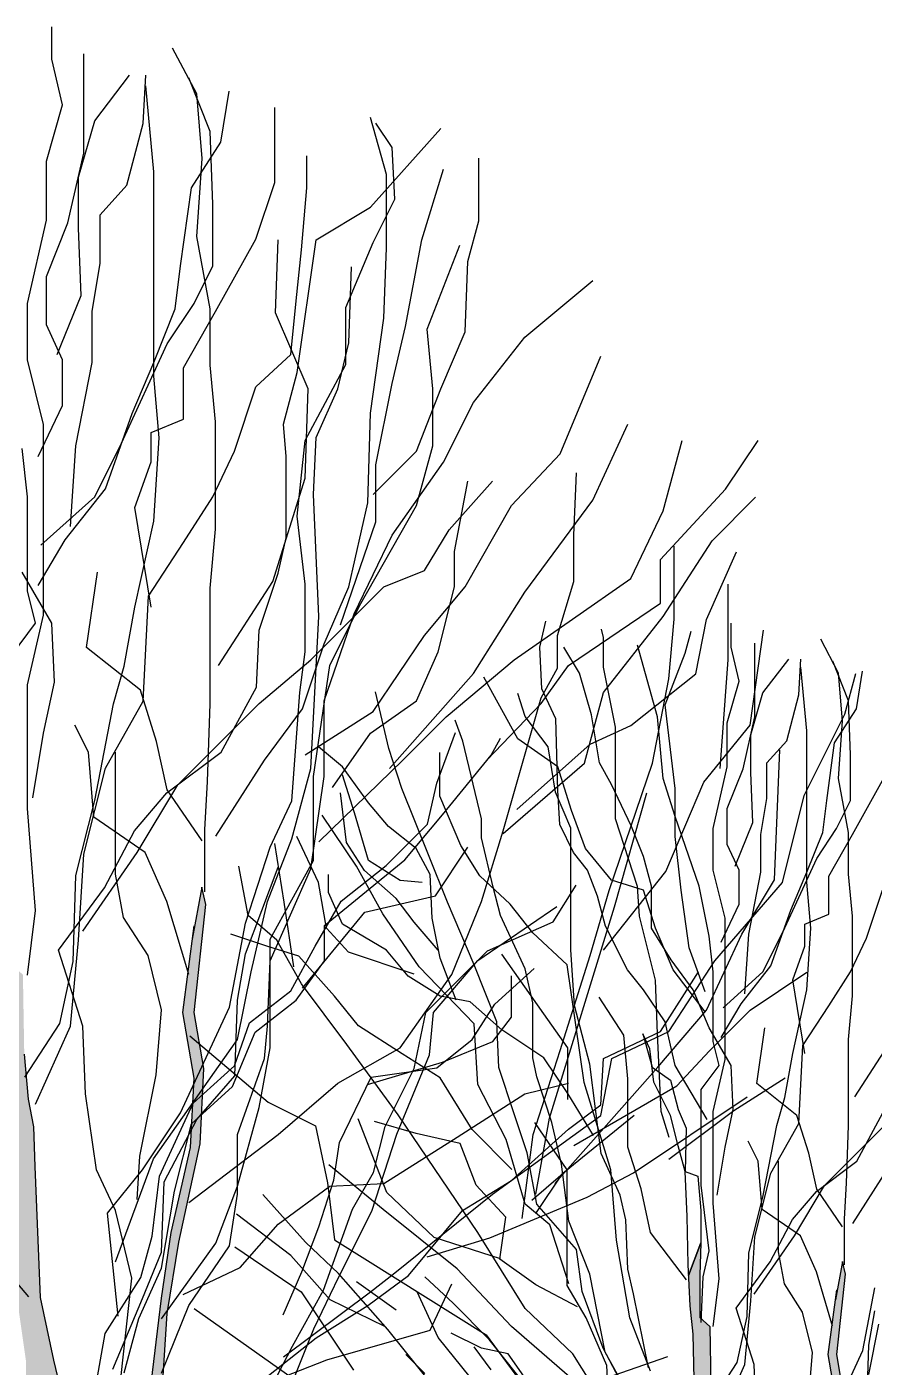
# Model space of a CAD drawing. Header units: metres. Extents: x -684 to -403, y -245 to -215.
# Drawn here: x -450.82 to -445.66, y -236.37 to -228.22 of the extents above; entities that cross this region are included whole.
import ezdxf

# ---------------------------------------------------------------- set-up
doc = ezdxf.new("R2010")
doc.units = ezdxf.units.M
doc.header["$LTSCALE"] = 0.01
doc.layers.add('A_Baum', color=250, linetype='Continuous')
doc.layers.add('A_Schraff_gelände', color=251, linetype='Continuous')

# ---------------------------------------------------------------- blocks, each defined once
blk = doc.blocks.new('baum1')
at = {"layer": 'A_Baum', "linetype": 'Continuous'}
for points in [[(139.268, 243.4669), (139.2501, 243.7475), (139.2143, 244.2489), (139.1904, 244.5892), (139.2023, 244.8399), (139.1904, 245.2673), (139.1784, 245.4285), (139.1784, 245.7568), (139.1665, 245.9478), (139.1247, 246.109), (139.0888, 246.2523), (139.0291, 246.5358), (139.0052, 247.1268), (138.9992, 247.3059), (138.9753, 247.4313), (138.9574, 247.6342), (138.9514, 247.9924), (138.8917, 248.0461), (138.8917, 248.3028), (138.8977, 248.4998), (138.8232, 248.301), (138.8319, 248.1178), (138.8499, 247.9446), (138.8558, 247.67), (138.9086, 247.3637), (138.9086, 247.0609), (138.9275, 246.8716), (138.9275, 246.7202), (138.9275, 246.512), (138.9654, 246.247), (138.9654, 246.0388), (139.0033, 245.7928), (139.0222, 245.4143), (139.0033, 244.9979), (138.9654, 244.3544), (138.9275, 243.7866), (138.9275, 243.427), (138.9464, 242.9728), (138.9275, 241.875), (138.8917, 241.7441), (139.3039, 241.7441), (139.3158, 241.8217), (139.28, 242.0426), (139.274, 242.5739)], [(139.4551, 245.0184), (139.4551, 245.2796), (139.5422, 245.4712), (139.8384, 245.7585), (139.9586, 245.8785), (139.9625, 245.9323), (139.943, 245.8978), (139.7165, 245.715), (139.5287, 245.5956), (139.5771, 246.0545), (139.6032, 246.4637), (139.6555, 246.7858), (139.7513, 247.2299), (139.7687, 247.5694), (139.7252, 247.8219), (139.7774, 248.3095), (139.76, 248.3878), (139.7185, 248.1639), (139.6729, 247.8219), (139.7252, 247.5259), (139.7077, 247.2125), (139.6206, 246.8294), (139.5771, 246.5334), (139.5248, 246.098), (139.5074, 245.802), (139.4551, 245.5844), (139.3418, 245.297), (139.3418, 245.0446), (139.2204, 244.8666), (139.2019, 244.8569), (139.2023, 244.8399), (139.1904, 244.5892), (139.211, 244.2955)]]:
    blk.add_hatch(color=256, dxfattribs=at).paths.add_polyline_path(points)
for p, q in [((139.0814, 252.1253), (139.0814, 252.2708)), ((139.7366, 251.9677), (139.6274, 252.1738)), ((139.13, 251.9192), (139.0814, 252.1253)), ((139.227, 251.701), (139.227, 252.1496)), ((139.2755, 251.8465), (139.4333, 252.0526)), ((139.4939, 251.8344), (139.5061, 252.0526)), ((139.7973, 251.798), (139.7002, 252.0405)), ((139.5425, 251.6161), (139.5061, 252.0041)), ((139.8458, 251.7495), (139.8822, 251.9798)), ((139.0572, 251.6646), (139.13, 251.9192)), ((139.7609, 251.6767), (139.7366, 251.9677)), ((140.0884, 251.5676), (140.0884, 251.9071)), ((140.5942, 251.6038), (140.5207, 251.8608)), ((139.2027, 251.5919), (139.2755, 251.8465)), ((139.4211, 251.5555), (139.4939, 251.8344)), ((139.8094, 251.4706), (139.7973, 251.798)), ((140.5207, 251.4569), (140.8391, 251.8118)), ((140.6187, 251.7262), (140.5452, 251.8363)), ((139.7123, 251.5434), (139.8458, 251.7495)), ((139.1542, 251.3858), (139.227, 251.701)), ((139.7366, 251.3251), (139.7609, 251.6767)), ((140.234, 251.5434), (140.234, 251.6889)), ((140.6309, 251.4936), (140.6187, 251.7262)), ((141.0106, 251.3957), (141.0106, 251.6772)), ((139.0572, 251.3979), (139.0572, 251.6646)), ((139.5425, 251.3373), (139.5425, 251.6161)), ((140.7534, 251.31), (140.8514, 251.6283)), ((139.2027, 251.3615), (139.2027, 251.5919)), ((139.2998, 251.4221), (139.4211, 251.5555)), ((140.0035, 251.313), (140.0884, 251.5676)), ((140.5942, 251.2733), (140.5942, 251.6038)), ((139.6638, 251.1918), (139.7123, 251.5434)), ((140.2098, 251.2645), (140.234, 251.5434)), ((140.533, 251.2978), (140.6309, 251.4936)), ((139.8094, 251.1918), (139.8094, 251.4706)), ((140.2758, 251.31), (140.5207, 251.4569)), ((138.9722, 251.022), (139.0572, 251.3979)), ((139.0572, 251.1433), (139.1542, 251.3858)), ((139.2998, 251.2039), (139.2998, 251.4221)), ((140.9616, 251.2121), (141.0106, 251.3957)), ((139.2149, 251.0584), (139.2027, 251.3615)), ((139.5425, 250.9978), (139.5425, 251.3373)), ((139.7973, 250.9978), (139.7366, 251.3251)), ((139.8215, 250.9857), (140.0035, 251.313)), ((140.092, 250.9796), (140.1043, 251.31)), ((140.19, 250.7103), (140.2758, 251.31)), ((140.6799, 250.9184), (140.7534, 251.31)), ((140.1855, 251.0342), (140.2098, 251.2645)), ((140.4105, 251.0041), (140.533, 251.2978)), ((140.5819, 250.9551), (140.5942, 251.2733)), ((140.7779, 250.9062), (140.9249, 251.2856)), ((139.2634, 250.9857), (139.2998, 251.2039)), ((139.6395, 250.9978), (139.6638, 251.1918)), ((139.7245, 251.022), (139.8094, 251.1918)), ((140.4227, 250.845), (140.435, 251.1877)), ((140.9494, 250.8939), (140.9616, 251.2121)), ((139.0572, 250.925), (139.0572, 251.1433)), ((141.2188, 250.8694), (141.525, 251.1265)), ((138.9722, 250.7674), (138.9722, 251.022)), ((139.1057, 250.7917), (139.2149, 251.0584)), ((139.6031, 250.8402), (139.7245, 251.022)), ((140.1612, 250.7917), (140.1855, 251.0342)), ((140.4105, 250.7471), (140.4105, 251.0041)), ((139.2634, 250.7553), (139.2634, 250.9857)), ((139.5425, 250.6947), (139.5425, 250.9978)), ((139.5425, 250.7553), (139.6395, 250.9978)), ((139.6759, 250.7311), (139.8215, 250.9857)), ((139.7973, 250.7432), (139.7973, 250.9978)), ((140.239, 250.6369), (140.092, 250.9796)), ((140.5207, 250.5268), (140.5819, 250.9551)), ((139.13, 250.7674), (139.0572, 250.925)), ((140.6187, 250.6614), (140.6799, 250.9184)), ((140.8024, 250.6369), (140.7779, 250.9062)), ((140.8391, 250.6369), (140.9494, 250.8939)), ((139.3969, 250.3916), (139.6031, 250.8402)), ((140.3737, 250.6369), (140.4227, 250.845)), ((140.9861, 250.5757), (141.2188, 250.8694)), ((139.045, 250.4764), (138.9722, 250.7674)), ((139.13, 250.5613), (139.13, 250.7674)), ((140.0035, 250.6462), (140.1612, 250.7917)), ((141.378, 250.3432), (141.5618, 250.7838)), ((139.1906, 250.3795), (139.2634, 250.7553)), ((139.4454, 250.5249), (139.5425, 250.7553)), ((139.6759, 250.5007), (139.6759, 250.7311)), ((139.8215, 250.4886), (139.7973, 250.7432)), ((140.1288, 250.4778), (140.19, 250.7103)), ((140.2268, 250.4044), (140.4105, 250.7471)), ((139.5667, 250.4158), (139.5425, 250.6947)), ((139.9065, 250.3552), (140.0035, 250.6462)), ((140.5452, 250.2942), (140.6187, 250.6614)), ((140.2268, 250.233), (140.239, 250.6369)), ((140.2758, 250.4166), (140.3737, 250.6369)), ((140.7289, 250.3554), (140.8391, 250.6369)), ((140.8024, 250.3799), (140.8024, 250.6369)), ((139.0208, 250.331), (139.13, 250.5613)), ((139.3241, 250.1855), (139.4454, 250.5249)), ((140.5085, 250.1229), (140.5207, 250.5268)), ((140.8514, 250.3065), (140.9861, 250.5757)), ((139.045, 250.1491), (139.045, 250.4764)), ((139.5303, 250.4401), (139.6759, 250.5007)), ((139.8215, 250.2703), (139.8215, 250.4886)), ((140.141, 250.3309), (140.1288, 250.4778)), ((141.525, 250.1351), (141.6842, 250.4778)), ((139.5303, 250.3067), (139.5303, 250.4401)), ((139.5425, 250.04), (139.5667, 250.4158)), ((140.19, 250.0617), (140.2268, 250.4044)), ((140.2635, 250.1596), (140.2758, 250.4166)), ((141.8435, 250.0862), (141.9292, 250.4044)), ((142.1252, 250.1841), (142.2721, 250.4044)), ((138.9722, 250.1491), (138.948, 250.3673)), ((139.1664, 250.0157), (139.1906, 250.3795)), ((139.2755, 250.1491), (139.3969, 250.3916)), ((139.8094, 250.1491), (139.9065, 250.3552)), ((140.533, 250.1596), (140.7289, 250.3554)), ((140.7289, 250.1106), (140.8024, 250.3799)), ((141.1576, 250.1106), (141.378, 250.3432)), ((139.4575, 250.1006), (139.5303, 250.3067)), ((140.141, 249.9638), (140.141, 250.3309)), ((140.5452, 250.0372), (140.5452, 250.2942)), ((140.6187, 249.976), (140.8514, 250.3065)), ((139.8215, 250.0036), (139.8215, 250.2703)), ((140.0798, 249.7679), (140.2268, 250.233)), ((140.8759, 250.0005), (141.0719, 250.2208)), ((140.9004, 249.9026), (140.9616, 250.2208)), ((141.4393, 249.976), (141.4515, 250.2575)), ((139.1421, 249.9551), (139.3241, 250.1855)), ((140.288, 249.6088), (140.2635, 250.1596)), ((141.8312, 249.8659), (142.1252, 250.1841)), ((138.9722, 249.9187), (138.9722, 250.1491)), ((139.0329, 249.9309), (139.2755, 250.1491)), ((139.045, 249.8702), (139.045, 250.1491)), ((139.5303, 249.652), (139.4575, 250.1006)), ((139.6759, 249.943), (139.8094, 250.1491)), ((140.4227, 249.7435), (140.5085, 250.1229)), ((140.4717, 249.6578), (140.7289, 250.1106)), ((140.9494, 249.7435), (141.1576, 250.1106)), ((141.2188, 249.719), (141.525, 250.1351)), ((142.0639, 249.9515), (142.2599, 250.1473)), ((139.4575, 249.652), (139.5425, 250.04)), ((140.2268, 249.7557), (140.19, 250.0617)), ((140.386, 249.5721), (140.5452, 250.0372)), ((141.6965, 249.7802), (141.8435, 250.0862)), ((139.7973, 249.7369), (139.8215, 250.0036)), ((140.4472, 249.6211), (140.6187, 249.976)), ((140.7657, 249.8169), (140.8759, 250.0005)), ((141.4393, 249.7679), (141.4393, 249.976)), ((138.9722, 249.7247), (138.9722, 249.9187)), ((139.0208, 249.749), (139.1421, 249.9551)), ((139.5182, 249.7005), (139.6759, 249.943)), ((140.1043, 249.8047), (140.141, 249.9638)), ((141.8435, 249.6088), (142.0639, 249.9515)), ((141.8924, 249.5966), (141.8924, 249.927)), ((139.045, 249.6156), (139.045, 249.8702)), ((140.9004, 249.7435), (140.9004, 249.9026)), ((141.8312, 249.67), (141.8312, 249.8659)), ((142.0394, 249.5954), (142.1741, 249.9014)), ((139.0814, 249.5793), (138.948, 249.8096)), ((139.2391, 249.4701), (139.2877, 249.8096)), ((140.0186, 249.5476), (140.1043, 249.8047)), ((140.5819, 249.7435), (140.7657, 249.8169)), ((139.7973, 249.5671), (139.7973, 249.7369)), ((139.8348, 249.3885), (140.0798, 249.7679)), ((140.2268, 249.4497), (140.2268, 249.7557)), ((140.2513, 249.413), (140.5819, 249.7435)), ((140.3125, 249.4864), (140.4227, 249.7435)), ((140.7657, 249.5232), (140.9494, 249.7435)), ((140.8269, 249.4497), (140.9004, 249.7435)), ((141.1698, 249.413), (141.6965, 249.7802)), ((141.3658, 249.5232), (141.4393, 249.7679)), ((142.1374, 249.413), (142.1374, 249.7557)), ((139.0086, 249.5793), (138.9722, 249.7247)), ((139.4939, 249.2277), (139.5182, 249.7005)), ((140.9861, 249.3518), (141.2188, 249.719)), ((138.9722, 249.3004), (139.045, 249.6156)), ((139.409, 249.3853), (139.4575, 249.652)), ((140.3125, 249.2294), (140.4472, 249.6211)), ((140.337, 249.3885), (140.4717, 249.6578)), ((141.4148, 249.3885), (141.8312, 249.67)), ((138.8994, 249.4338), (139.0086, 249.5793)), ((139.0936, 249.3125), (139.0814, 249.5793)), ((139.7973, 249.4095), (139.7973, 249.5671)), ((140.2513, 248.9235), (140.288, 249.6088)), ((141.574, 249.2661), (141.8435, 249.6088)), ((141.868, 249.3273), (141.8924, 249.5966)), ((141.9904, 249.3506), (142.0394, 249.5954)), ((140.0063, 249.2906), (140.0186, 249.5476)), ((140.533, 249.1805), (140.7657, 249.5232)), ((141.3658, 249.3763), (141.3658, 249.5232)), ((142.2354, 249.1193), (142.2966, 249.5476)), ((139.4818, 249.2762), (139.2391, 249.4701)), ((140.2023, 249.2661), (140.2268, 249.4497)), ((140.2145, 249.1927), (140.3125, 249.4864)), ((140.7289, 249.2294), (140.8269, 249.4497)), ((139.3605, 249.2155), (139.409, 249.3853)), ((139.7973, 249.2155), (139.7973, 249.4095)), ((140.0186, 249.2172), (140.2513, 249.413)), ((140.2635, 248.8867), (140.337, 249.3885)), ((140.8636, 249.156), (141.1698, 249.413)), ((141.2923, 249.2172), (141.4148, 249.3885)), ((141.2923, 249.2417), (141.3658, 249.3763)), ((142.1007, 248.9235), (142.1374, 249.413)), ((139.045, 249.0822), (139.0936, 249.3125)), ((140.6064, 248.9235), (140.9861, 249.3518)), ((141.6965, 249.1181), (141.9904, 249.3506)), ((141.7945, 248.9479), (141.868, 249.3273)), ((142.6641, 249.1682), (142.713, 249.3518)), ((138.9722, 248.9973), (138.9722, 249.3004)), ((139.5546, 249.0458), (139.4818, 249.2762)), ((139.8471, 248.9969), (140.0063, 249.2906)), ((140.1655, 248.7766), (140.2023, 249.2661)), ((141.4883, 248.9479), (141.574, 249.2661)), ((139.2755, 248.7791), (139.3605, 249.2155)), ((139.3241, 248.9246), (139.4939, 249.2277)), ((139.6511, 248.85), (140.0186, 249.2172)), ((139.7851, 248.8639), (139.7973, 249.2155)), ((140.043, 248.9602), (140.2145, 249.1927)), ((140.3125, 248.8867), (140.3125, 249.2294)), ((140.5207, 249.0826), (140.7289, 249.2294)), ((141.0474, 248.9602), (141.2923, 249.2172)), ((141.1208, 248.642), (141.2923, 249.2417)), ((140.2268, 248.9846), (140.533, 249.1805)), ((140.6677, 248.9602), (140.8636, 249.156)), ((142.4803, 248.8011), (142.6641, 249.1682)), ((138.9965, 248.7912), (139.045, 249.0822)), ((139.2469, 248.9969), (139.1857, 249.1193)), ((140.3492, 248.8378), (140.5207, 249.0826)), ((140.8204, 248.8574), (140.905, 249.0856)), ((141.5128, 249.0324), (141.6965, 249.1181)), ((142.0272, 248.8623), (142.2354, 249.1193)), ((139.6031, 248.8276), (139.5546, 249.0458)), ((141.0657, 248.9842), (141.108, 249.0603)), ((141.1821, 248.7387), (141.5128, 249.0324)), ((142.3456, 248.4205), (142.3701, 249.0079)), ((138.9722, 248.7427), (138.9722, 248.9973)), ((139.2714, 248.7032), (139.2469, 248.9969)), ((139.3694, 248.6909), (139.3694, 248.9969)), ((139.6021, 248.8133), (139.8471, 248.9969)), ((139.8226, 248.6175), (140.043, 248.9602)), ((140.288, 248.593), (140.6677, 248.9602)), ((140.8458, 248.7137), (141.0657, 248.9842)), ((141.1208, 248.6297), (141.4883, 248.9479)), ((141.5985, 248.3727), (141.7945, 248.9479)), ((139.227, 248.5366), (139.3241, 248.9246)), ((140.1655, 248.6052), (140.2513, 248.9235)), ((140.2513, 248.4706), (140.3125, 248.8867)), ((140.2635, 248.5073), (140.2635, 248.8867)), ((139.4674, 248.544), (139.6511, 248.85)), ((139.7609, 248.5972), (139.6031, 248.8276)), ((139.773, 248.6457), (139.7851, 248.8639)), ((140.7781, 248.6715), (140.8204, 248.8574)), ((141.8557, 248.4584), (142.0272, 248.8623)), ((139.1906, 248.4396), (139.2755, 248.7791)), ((139.4552, 248.642), (139.6021, 248.8133)), ((140.0675, 248.5685), (140.1655, 248.7766)), ((141.623, 248.2993), (141.77, 248.8133)), ((142.3824, 248.4094), (142.4803, 248.8011)), ((139.0086, 248.282), (138.9722, 248.7427)), ((139.5041, 248.544), (139.2714, 248.7032)), ((140.6766, 248.5109), (140.8458, 248.7137)), ((139.3694, 248.4461), (139.3694, 248.6909)), ((139.773, 248.3668), (139.773, 248.6457)), ((140.592, 248.4855), (140.7781, 248.6715)), ((139.3204, 248.3849), (139.4552, 248.642)), ((140.0553, 248.3237), (140.1655, 248.6052)), ((141.0229, 248.3237), (141.1208, 248.642)), ((139.2027, 248.1486), (139.227, 248.5366)), ((139.2225, 248.1891), (139.4674, 248.544)), ((139.6021, 248.3237), (139.5041, 248.544)), ((139.9573, 248.2258), (140.0675, 248.5685)), ((140.8147, 248.3482), (140.9616, 248.5685)), ((139.9573, 248.0864), (140.1043, 248.478)), ((140.0675, 248.1524), (140.2635, 248.5073)), ((140.0675, 248.0545), (140.2513, 248.4706)), ((140.3129, 248.2151), (140.6766, 248.5109)), ((140.389, 248.325), (140.592, 248.4855)), ((139.1785, 248.0516), (139.1906, 248.4396)), ((139.4062, 248.2503), (139.3694, 248.4461)), ((141.574, 248.1034), (141.8557, 248.4584)), ((142.0762, 248.0545), (142.3824, 248.4094)), ((142.1986, 248.1757), (142.3456, 248.4205)), ((139.1122, 248.1034), (139.3204, 248.3849)), ((139.76, 248.3878), (139.7165, 248.1528)), ((139.7774, 248.3095), (139.76, 248.3878)), ((140.4962, 248.2748), (140.8147, 248.3482)), ((141.3457, 248.2311), (141.4503, 248.3965)), ((141.5128, 248.079), (141.5985, 248.3727)), ((138.9722, 247.991), (139.0086, 248.282)), ((139.7001, 247.9933), (139.6021, 248.3237)), ((139.7252, 247.8219), (139.7774, 248.3095)), ((139.9818, 248.0055), (140.0553, 248.3237)), ((140.2706, 248.1221), (140.389, 248.325)), ((140.8881, 247.9933), (141.0229, 248.3237)), ((141.0059, 248.057), (141.3632, 248.3008)), ((141.3291, 247.3446), (141.623, 248.2993)), ((139.5164, 248.079), (139.4062, 248.2503)), ((139.8838, 247.8464), (139.9573, 248.2258)), ((140.2145, 247.9321), (140.4962, 248.2748)), ((141.0495, 248.1005), (141.3457, 248.2311)), ((139.6729, 247.8219), (139.7252, 248.2137)), ((140.3129, 248.0545), (140.3129, 248.2151)), ((142.0394, 247.833), (142.1986, 248.1757)), ((139.2225, 247.7608), (139.1122, 248.1034)), ((139.1664, 247.7606), (139.2027, 248.1486)), ((140.0675, 247.9321), (140.0675, 248.1524)), ((140.1607, 247.9193), (140.2706, 248.1221)), ((140.7707, 247.8219), (141.0495, 248.1005)), ((139.1178, 247.7728), (139.1785, 248.0516)), ((139.5776, 247.8342), (139.5164, 248.079)), ((139.9206, 247.8783), (139.9573, 248.0864)), ((140.0553, 247.7608), (140.0675, 248.0545)), ((140.1861, 247.877), (140.3129, 248.0545)), ((140.8055, 247.8219), (141.0059, 248.057)), ((141.378, 247.6506), (141.5128, 248.079)), ((141.868, 247.7363), (142.0762, 248.0545)), ((139.9206, 247.6996), (139.9818, 248.0055)), ((140.6554, 247.6628), (140.8881, 247.9933)), ((141.0826, 247.8601), (141.2602, 248.0207)), ((141.1587, 247.801), (141.1587, 247.9869)), ((141.8312, 247.7363), (142.0027, 248.0055)), ((142.2354, 247.833), (142.4926, 248.0043)), ((139.9746, 247.7756), (140.1607, 247.9193)), ((140.0675, 247.6628), (140.0675, 247.9321)), ((139.9083, 247.5356), (139.9206, 247.8783)), ((140, 247.7333), (140.1861, 247.877)), ((140.9811, 247.6995), (141.0826, 247.8601)), ((139.5531, 247.5405), (139.5776, 247.8342)), ((139.6634, 247.3691), (139.8838, 247.8464)), ((139.7252, 247.5259), (139.6729, 247.8219)), ((139.7687, 247.5694), (139.7252, 247.8219)), ((140.7184, 247.5694), (140.7707, 247.8219)), ((140.7881, 247.6304), (140.8055, 247.8219)), ((141.0741, 247.6911), (141.1587, 247.801)), ((141.819, 247.576), (142.0394, 247.833)), ((142.0517, 247.6494), (142.2354, 247.833)), ((138.9601, 247.5303), (139.1178, 247.7728)), ((139.0086, 247.409), (139.1664, 247.7606)), ((139.2347, 247.4548), (139.2225, 247.7608)), ((139.907, 247.5812), (139.9746, 247.7756)), ((140.043, 247.6139), (140.0553, 247.7608)), ((141.574, 247.6139), (141.8312, 247.7363)), ((141.6108, 247.6139), (141.868, 247.7363)), ((139.5409, 247.161), (139.9206, 247.6996)), ((139.8985, 247.4882), (140, 247.7333)), ((140.8204, 247.5728), (140.9811, 247.6995)), ((140.8458, 247.5981), (141.0741, 247.6911)), ((138.9574, 247.6342), (138.9753, 247.4313)), ((140.0186, 247.3936), (140.0675, 247.6628)), ((140.3737, 247.5037), (140.6554, 247.6628)), ((140.64, 247.2734), (140.7881, 247.6304)), ((141.2556, 247.2712), (141.378, 247.6506)), ((141.9047, 247.4903), (142.0517, 247.6494)), ((139.7209, 247.4122), (139.907, 247.5812)), ((139.7513, 247.2299), (139.7687, 247.5694)), ((139.9206, 247.2712), (140.043, 247.6139)), ((140.5075, 247.4967), (140.8458, 247.5981)), ((140.5244, 247.5305), (140.8204, 247.5728)), ((140.5877, 247.3082), (140.7184, 247.5694)), ((141.3536, 247.0497), (141.819, 247.576)), ((141.5618, 247.3569), (141.6108, 247.6139)), ((141.5618, 247.4058), (141.574, 247.6139)), ((139.4797, 247.1733), (139.5531, 247.5405)), ((139.7077, 247.2125), (139.7252, 247.5259)), ((139.7369, 247.3398), (139.9083, 247.5356)), ((140.1043, 247.2712), (140.3737, 247.5037)), ((140.3806, 247.2347), (140.5244, 247.5305)), ((141.2188, 247.4548), (141.4148, 247.5037)), ((142.1619, 247.3801), (142.3946, 247.527)), ((139.2837, 247.1121), (139.2347, 247.4548)), ((139.7124, 247.3192), (139.8985, 247.4882)), ((140.9126, 247.259), (141.2188, 247.4548)), ((141.4393, 247.221), (141.9047, 247.4903)), ((141.7087, 247.0986), (142.2231, 247.4413)), ((138.9753, 247.4313), (138.9992, 247.3059)), ((139.5686, 247.0826), (139.7209, 247.4122)), ((139.9206, 247.0387), (140.0186, 247.3936)), ((141.4148, 247.2957), (141.5618, 247.4058)), ((141.868, 247.1598), (142.1619, 247.3801)), ((139.4919, 247.1121), (139.6634, 247.3691)), ((139.5899, 247.0583), (139.7369, 247.3398)), ((139.6363, 247.0149), (139.7124, 247.3192)), ((141.0719, 247.0019), (141.5618, 247.3569)), ((141.2678, 247.0019), (141.3291, 247.3446)), ((141.3893, 247.0976), (141.7117, 247.3587)), ((138.9992, 247.3059), (139.0052, 247.1268)), ((139.7001, 246.9652), (140.1043, 247.2712)), ((139.9206, 247.0019), (139.9206, 247.2712)), ((140.5267, 246.9251), (140.64, 247.2734)), ((140.5354, 247.0993), (140.5877, 247.3082)), ((140.5819, 247.0509), (140.9126, 247.259)), ((141.1576, 247.0631), (141.4148, 247.2957)), ((141.2066, 246.8918), (141.2556, 247.2712)), ((139.6206, 246.8294), (139.7077, 247.2125)), ((139.6555, 246.7858), (139.7513, 247.2299)), ((140.3552, 247.0657), (140.3806, 247.2347)), ((139.3694, 246.696), (139.5409, 247.161)), ((139.4674, 246.9775), (139.4797, 247.1733)), ((141.2499, 246.9757), (141.4329, 247.1324)), ((139.0052, 247.1268), (139.0291, 246.5358)), ((139.3694, 246.9285), (139.2837, 247.1121)), ((139.3327, 246.9163), (139.4919, 247.1121)), ((139.5348, 246.8121), (139.5686, 247.0826)), ((140.4396, 246.9339), (140.5354, 247.0993)), ((141.2673, 246.9147), (141.3893, 247.0976)), ((141.5005, 246.9885), (141.7087, 247.0986)), ((139.5771, 246.6684), (139.6363, 247.0149)), ((139.5776, 246.7401), (139.5899, 247.0583)), ((139.8226, 246.7816), (139.9206, 247.0387)), ((140.1043, 246.8673), (140.337, 247.0387)), ((140.2876, 246.8544), (140.3552, 247.0657)), ((140.337, 247.0387), (140.5819, 247.0509)), ((140.9371, 246.9285), (141.1576, 247.0631)), ((139.8838, 246.7694), (139.9206, 247.0019)), ((140.6309, 246.647), (141.0719, 247.0019)), ((141.0596, 246.8049), (141.5005, 246.9885)), ((139.3817, 246.4512), (139.3327, 246.9163)), ((139.4429, 246.6225), (139.3694, 246.9285)), ((140.3089, 246.5682), (140.4396, 246.9339)), ((140.3786, 246.6291), (140.5267, 246.9251)), ((140.6922, 246.6348), (140.9371, 246.9285)), ((138.9787, 246.5388), (138.6878, 246.8796)), ((139.5771, 246.5334), (139.6206, 246.8294)), ((139.9328, 246.6715), (140.1043, 246.8673)), ((140.2114, 246.6515), (140.2876, 246.8544)), ((139.4841, 246.6262), (139.5348, 246.8121)), ((139.5776, 246.4389), (139.8226, 246.7816)), ((139.6032, 246.4637), (139.6555, 246.7858)), ((139.7001, 246.5001), (139.8838, 246.7694)), ((140.7779, 246.7192), (141.0596, 246.8049)), ((139.4919, 246.5308), (139.5776, 246.7401)), ((139.4756, 246.4402), (139.5771, 246.6684)), ((139.6756, 246.5491), (139.9328, 246.6715)), ((140.1269, 246.4571), (140.2114, 246.6515)), ((140.5207, 246.5613), (140.6309, 246.647)), ((139.3234, 246.3726), (139.4841, 246.6262)), ((139.3939, 246.1697), (139.4429, 246.6225)), ((140.2654, 246.3941), (140.3786, 246.6291)), ((140.5085, 246.5001), (140.6922, 246.6348)), ((140.7902, 246.3888), (140.8881, 246.5968)), ((139.0291, 246.5358), (139.0888, 246.2523)), ((139.3572, 246.2126), (139.4919, 246.5308)), ((139.5248, 246.098), (139.5771, 246.5334)), ((140.1288, 246.2676), (140.5207, 246.5613)), ((140.1695, 246.3157), (140.3089, 246.5682)), ((139.5776, 246.1942), (139.7001, 246.5001)), ((140.2758, 246.3533), (140.5085, 246.5001)), ((139.408, 246.1951), (139.4756, 246.4402)), ((139.5771, 246.0545), (139.6032, 246.4637)), ((139.2811, 246.136), (139.3234, 246.3726)), ((139.8716, 246.0351), (140.2758, 246.3533)), ((140.1782, 246.1764), (140.2654, 246.3941)), ((140.3247, 246.2542), (140.7902, 246.3888)), ((140.0563, 246.098), (140.1695, 246.3157)), ((139.0888, 246.2523), (139.1247, 246.109)), ((139.8838, 246.0828), (140.3247, 246.2542))]:
    blk.add_line(p, q, dxfattribs=at)
at = {"layer": 'A_Baum', "ltscale": 0.04}
blk.add_line((141.21, 246.0432), (141.8638, 246.2694), dxfattribs=at)
blk = doc.blocks.new('baum2')
at = {"layer": 'A_Baum', "linetype": 'Continuous'}
for points in [[(125.7883, 244.2042), (125.7704, 244.4847), (125.7346, 244.9862), (125.7107, 245.3265), (125.7226, 245.5772), (125.7107, 246.0046), (125.6987, 246.1657), (125.6987, 246.4941), (125.6868, 246.6851), (125.645, 246.8463), (125.6091, 246.9896), (125.5494, 247.2731), (125.5255, 247.8641), (125.5195, 248.0432), (125.4956, 248.1685), (125.4777, 248.3715), (125.4717, 248.7297), (125.412, 248.7834), (125.412, 249.0401), (125.4179, 249.2371), (125.3435, 249.0383), (125.3522, 248.855), (125.3702, 248.6819), (125.3761, 248.4073), (125.4288, 248.101), (125.4288, 247.7981), (125.4478, 247.6089), (125.4478, 247.4575), (125.4478, 247.2493), (125.4857, 246.9843), (125.4857, 246.7761), (125.5235, 246.5301), (125.5425, 246.1515), (125.5235, 245.7351), (125.4857, 245.0916), (125.4478, 244.5239), (125.4478, 244.1643), (125.4667, 243.71), (125.4478, 242.6123), (125.412, 242.4814), (125.8242, 242.4814), (125.8361, 242.559), (125.8003, 242.7799), (125.7943, 243.3112)], [(125.9754, 245.7557), (125.9754, 246.0169), (126.0625, 246.2084), (126.3587, 246.4958), (126.4789, 246.6158), (126.4828, 246.6696), (126.4633, 246.6351), (126.2367, 246.4522), (126.049, 246.3328), (126.0973, 246.7918), (126.1235, 247.201), (126.1758, 247.5231), (126.2716, 247.9671), (126.289, 248.3067), (126.2455, 248.5592), (126.2977, 249.0467), (126.2803, 249.1251), (126.2388, 248.9012), (126.1932, 248.5592), (126.2455, 248.2632), (126.228, 247.9497), (126.1409, 247.5666), (126.0973, 247.2706), (126.0451, 246.8353), (126.0276, 246.5393), (125.9754, 246.3216), (125.8621, 246.0343), (125.8621, 245.7818), (125.7407, 245.6038), (125.7221, 245.5942), (125.7226, 245.5772), (125.7107, 245.3265), (125.7313, 245.0327)]]:
    blk.add_hatch(color=253, dxfattribs=at).paths.add_polyline_path(points)
at = {"layer": 'A_Baum', "color": 253, "linetype": 'Continuous'}
for p, q in [((124.437, 252.8626), (124.4734, 253.0202)), ((125.6017, 252.8626), (125.6017, 253.0081)), ((124.8252, 252.922), (124.8131, 252.9717)), ((124.8252, 252.7402), (124.8252, 252.922)), ((125.3226, 252.8262), (125.359, 252.9596)), ((124.4491, 252.608), (124.437, 252.8626)), ((124.6796, 252.705), (124.5825, 252.8626)), ((125.1528, 252.4383), (125.0315, 252.8747)), ((125.6502, 252.6565), (125.6017, 252.8626)), ((125.7473, 252.4383), (125.7473, 252.8869)), ((126.2569, 252.705), (126.1477, 252.9111)), ((125.2013, 252.511), (125.3226, 252.8262)), ((125.7958, 252.5837), (125.9536, 252.7899)), ((126.0142, 252.5716), (126.0264, 252.7899)), ((126.3175, 252.5352), (126.2205, 252.7777)), ((124.3035, 252.3049), (124.0972, 252.6807)), ((124.7524, 252.4504), (124.6796, 252.705)), ((124.898, 252.3764), (124.8252, 252.7402)), ((126.0628, 252.3534), (126.0264, 252.7414)), ((126.2811, 252.414), (126.2569, 252.705)), ((126.3661, 252.4868), (126.4025, 252.7171)), ((124.534, 252.4261), (124.4491, 252.608)), ((125.5774, 252.4019), (125.6502, 252.6565)), ((123.5169, 252.2451), (123.436, 252.5915)), ((124.3488, 252.4414), (124.3026, 252.58)), ((125.723, 252.3291), (125.7958, 252.5837)), ((125.9414, 252.2928), (126.0142, 252.5716)), ((126.3297, 252.2079), (126.3175, 252.5352)), ((124.4875, 252.2566), (124.3488, 252.4414)), ((124.8009, 252.1594), (124.7524, 252.4504)), ((125.1892, 252.0624), (125.1528, 252.4383)), ((125.262, 252.0018), (125.2013, 252.511)), ((125.6745, 252.123), (125.7473, 252.4383)), ((126.2326, 252.2806), (126.3661, 252.4868)), ((123.9675, 252.2913), (123.9213, 252.4183)), ((124.5461, 251.9897), (124.534, 252.4261)), ((124.898, 252.0733), (124.898, 252.3764)), ((125.5774, 252.1352), (125.5774, 252.4019)), ((126.0628, 252.0745), (126.0628, 252.3534)), ((126.2569, 252.0624), (126.2811, 252.414)), ((124.0831, 251.8179), (123.9675, 252.2913)), ((124.5461, 252.1352), (124.3035, 252.3049)), ((125.723, 252.0988), (125.723, 252.3291)), ((125.8201, 252.1594), (125.9414, 252.2928)), ((126.1841, 251.929), (126.2326, 252.2806)), ((123.2358, 252.134), (123.0902, 252.2552)), ((123.5978, 252.0026), (123.5169, 252.2451)), ((123.8289, 251.9564), (123.8289, 252.222)), ((124.5337, 251.9795), (124.4875, 252.2566)), ((126.3297, 251.929), (126.3297, 252.2079)), ((123.3935, 251.9157), (123.2358, 252.134)), ((124.6311, 251.8684), (124.5461, 252.1352)), ((124.8737, 252.026), (124.8009, 252.1594)), ((125.4925, 251.7593), (125.5774, 252.1352)), ((125.5774, 251.8805), (125.6745, 252.123)), ((125.8201, 251.9412), (125.8201, 252.1594)), ((123.3086, 251.8551), (123.2358, 252.0855)), ((124.9951, 251.7714), (124.8737, 252.026)), ((124.898, 251.8187), (124.898, 252.0733)), ((125.262, 251.832), (125.1892, 252.0624)), ((125.7352, 251.7957), (125.723, 252.0988)), ((126.0628, 251.7351), (126.0628, 252.0745)), ((126.3175, 251.7351), (126.2569, 252.0624)), ((126.3418, 251.7229), (126.5238, 252.0503)), ((123.2601, 251.6732), (123.2237, 251.9763)), ((123.7595, 251.5985), (123.5978, 252.0026)), ((123.956, 251.6562), (123.8289, 251.9564)), ((124.6262, 251.7601), (124.5337, 251.9795)), ((124.5583, 251.7836), (124.5461, 251.9897)), ((125.262, 251.7108), (125.262, 252.0018)), ((125.7837, 251.7229), (125.8201, 251.9412)), ((123.5149, 251.7702), (123.3935, 251.9157)), ((124.716, 251.6381), (124.6311, 251.8684)), ((125.5774, 251.6623), (125.5774, 251.8805)), ((126.1598, 251.7351), (126.1841, 251.929)), ((126.2447, 251.7593), (126.3297, 251.929)), ((123.3204, 251.5292), (123.1125, 251.841)), ((123.3935, 251.5641), (123.3086, 251.8551)), ((124.0831, 251.7024), (124.0831, 251.8179)), ((124.6432, 251.6138), (124.5583, 251.7836)), ((125.0315, 251.4065), (124.898, 251.8187)), ((125.4076, 251.4077), (125.262, 251.832)), ((125.626, 251.5289), (125.7352, 251.7957)), ((123.0902, 251.4308), (122.9567, 251.7096)), ((123.6847, 251.6369), (123.5149, 251.7702)), ((124.1524, 251.4022), (124.0831, 251.7024)), ((124.6262, 251.4946), (124.6262, 251.7601)), ((125.0679, 251.5896), (124.9951, 251.7714)), ((125.2984, 251.3835), (125.262, 251.7108)), ((125.4925, 251.5047), (125.4925, 251.7593)), ((125.7837, 251.4926), (125.7837, 251.7229)), ((126.0628, 251.432), (126.0628, 251.7351)), ((126.0628, 251.4926), (126.1598, 251.7351)), ((126.1234, 251.5774), (126.2447, 251.7593)), ((126.1962, 251.4683), (126.3418, 251.7229)), ((126.3175, 251.4804), (126.3175, 251.7351)), ((122.8814, 251.3098), (122.8236, 251.6678)), ((123.3693, 251.5035), (123.2601, 251.6732)), ((123.7696, 251.4793), (123.6847, 251.6369)), ((124.0715, 251.4715), (123.956, 251.6562)), ((124.8737, 251.4441), (124.716, 251.6381)), ((125.6502, 251.5047), (125.5774, 251.6623)), ((123.5877, 251.4429), (123.3935, 251.5641)), ((123.8751, 251.3098), (123.7595, 251.5985)), ((124.7281, 251.5047), (124.6432, 251.6138)), ((125.1164, 251.4077), (125.0679, 251.5896)), ((125.9172, 251.1288), (126.1234, 251.5774)), ((122.6618, 251.229), (122.604, 251.5292)), ((123.1509, 251.3701), (123.1509, 251.4793)), ((123.4822, 251.2405), (123.3204, 251.5292)), ((123.5634, 251.3338), (123.3693, 251.5035)), ((123.7818, 251.2125), (123.7696, 251.4793)), ((124.2564, 251.2983), (124.0715, 251.4715)), ((124.6262, 251.0211), (124.6262, 251.4946)), ((124.7888, 251.3471), (124.7281, 251.5047)), ((125.5653, 251.2137), (125.4925, 251.5047)), ((125.6502, 251.2986), (125.6502, 251.5047)), ((125.7109, 251.1167), (125.7837, 251.4926)), ((125.9657, 251.2622), (126.0628, 251.4926)), ((126.1962, 251.238), (126.1962, 251.4683)), ((126.3418, 251.2258), (126.3175, 251.4804)), ((123.1387, 251.1519), (123.0902, 251.4308)), ((123.2358, 251.1761), (123.1509, 251.3701)), ((123.7211, 251.4308), (123.5877, 251.4429)), ((124.1986, 251.229), (124.1524, 251.4022)), ((125.0679, 251.3835), (124.8737, 251.4441)), ((125.0436, 251.2246), (125.0315, 251.4065)), ((125.1407, 251.1531), (125.0679, 251.3835)), ((125.1164, 251.1531), (125.1164, 251.4077)), ((125.3469, 251.0319), (125.2984, 251.3835)), ((125.4682, 251.1046), (125.4076, 251.4077)), ((126.087, 251.1531), (126.0628, 251.432)), ((126.4267, 251.0925), (126.5238, 251.3835)), ((122.9391, 250.9172), (122.8814, 251.3098)), ((123.6726, 251.1883), (123.5634, 251.3338)), ((124.0369, 250.9288), (123.8751, 251.3098)), ((124.3951, 251.1251), (124.2564, 251.2983)), ((124.8373, 251.1652), (124.7888, 251.3471)), ((125.541, 251.0682), (125.6502, 251.2986)), ((122.8351, 251.0789), (122.6618, 251.229)), ((123.7018, 250.9172), (123.4822, 251.2405)), ((123.8303, 250.97), (123.7818, 251.2125)), ((124.3488, 250.9057), (124.1986, 251.229)), ((125.1407, 250.8367), (125.0436, 251.2246)), ((125.5653, 250.8864), (125.5653, 251.2137)), ((125.8444, 250.9227), (125.9657, 251.2622)), ((126.0506, 251.1773), (126.1962, 251.238)), ((126.3418, 251.0076), (126.3418, 251.2258)), ((123.2722, 251.0064), (123.1387, 251.1519)), ((123.5027, 251.0185), (123.2358, 251.1761)), ((123.8182, 251.0185), (123.6726, 251.1883)), ((124.9708, 250.8985), (124.8373, 251.1652)), ((125.2377, 250.9591), (125.1164, 251.1531)), ((125.2498, 250.8985), (125.1407, 251.1531)), ((125.7958, 250.8864), (125.9172, 251.1288)), ((126.0506, 251.044), (126.0506, 251.1773)), ((126.0628, 250.7772), (126.087, 251.1531)), ((122.7748, 251.0428), (122.5564, 251.1155)), ((122.9853, 250.8133), (122.8351, 251.0789)), ((124.6031, 250.9288), (124.3951, 251.1251)), ((125.4925, 250.8864), (125.4682, 251.1046)), ((125.6866, 250.753), (125.7109, 251.1167)), ((125.9778, 250.8379), (126.0506, 251.044)), ((126.3297, 250.8864), (126.4267, 251.0925)), ((122.9689, 250.9822), (122.7748, 251.0428)), ((123.1873, 250.7397), (122.9689, 250.9822)), ((123.6726, 250.873), (123.2722, 251.0064)), ((123.6362, 250.8609), (123.5027, 251.0185)), ((123.9274, 250.7154), (123.8303, 250.97)), ((124.4612, 250.6306), (124.2064, 250.9943)), ((124.6493, 250.6829), (124.6262, 251.0211)), ((125.444, 250.7651), (125.3469, 251.0319)), ((126.3418, 250.7409), (126.3418, 251.0076)), ((124.0369, 250.5708), (123.7018, 250.9172)), ((124.1755, 250.5824), (124.0369, 250.9288)), ((124.3951, 250.6978), (124.3488, 250.9057)), ((124.7071, 250.2129), (124.6031, 250.9288)), ((125.0679, 250.7772), (124.9708, 250.8985)), ((125.3712, 250.7772), (125.2377, 250.9591)), ((125.444, 250.6439), (125.2498, 250.8985)), ((125.4925, 250.656), (125.4925, 250.8864)), ((125.5532, 250.6681), (125.7958, 250.8864)), ((125.5653, 250.6075), (125.5653, 250.8864)), ((125.6624, 250.6924), (125.8444, 250.9227)), ((126.1962, 250.6803), (126.3297, 250.8864)), ((123.2627, 250.4438), (122.9853, 250.8133)), ((123.8303, 250.7397), (123.6362, 250.8609)), ((125.1528, 250.5093), (125.1407, 250.8367)), ((126.0506, 250.3893), (125.9778, 250.8379)), ((123.3329, 250.5578), (123.1873, 250.7397)), ((124.0123, 250.7033), (123.8303, 250.7397)), ((124.9497, 250.5015), (124.7995, 250.7325)), ((125.2013, 250.5833), (125.0679, 250.7772)), ((125.4682, 250.5469), (125.3712, 250.7772)), ((125.9778, 250.3893), (126.0628, 250.7772)), ((126.3175, 250.4741), (126.3418, 250.7409)), ((124.2064, 250.5336), (124.0123, 250.7033)), ((124.3951, 250.363), (124.3951, 250.6978)), ((124.7417, 250.3249), (124.6493, 250.6829)), ((125.4925, 250.462), (125.4925, 250.656)), ((125.541, 250.4863), (125.6624, 250.6924)), ((126.0385, 250.4378), (126.1962, 250.6803)), ((123.5998, 250.3881), (123.3329, 250.5578)), ((124.06, 250.2013), (124.0369, 250.5708)), ((124.1871, 250.3052), (124.1755, 250.5824)), ((124.6068, 250.4244), (124.4612, 250.6306)), ((125.262, 250.3165), (125.2013, 250.5833)), ((125.5653, 250.3529), (125.5653, 250.6075)), ((122.3061, 250.4975), (122.7827, 250.0934)), ((124.4612, 250.3638), (124.2064, 250.5336)), ((124.9728, 250.2359), (124.9497, 250.5015)), ((125.0655, 250.5086), (125.1204, 250.3075)), ((125.1073, 250.4191), (125.0655, 250.5086)), ((125.1771, 250.0365), (125.1528, 250.5093)), ((125.6017, 250.3165), (125.4682, 250.5469)), ((125.7594, 250.2074), (125.808, 250.5469)), ((126.3175, 250.3044), (126.3175, 250.4741)), ((126.3551, 250.1258), (126.6001, 250.5052)), ((123.5747, 250.0166), (123.2627, 250.4438)), ((124.6068, 250.1092), (124.6068, 250.4244)), ((125.1312, 250.2161), (125.1073, 250.4191)), ((125.5289, 250.3165), (125.4925, 250.462)), ((126.0142, 249.9649), (126.0385, 250.4378)), ((123.8303, 250.2426), (123.5998, 250.3881)), ((124.4182, 250.2475), (124.3951, 250.363)), ((124.6068, 250.1456), (124.4612, 250.3638)), ((124.811, 249.7822), (124.7417, 250.3249)), ((125.4561, 249.9892), (125.262, 250.3165)), ((125.4197, 250.171), (125.5289, 250.3165)), ((125.4925, 250.0377), (125.5653, 250.3529)), ((125.6138, 250.0498), (125.6017, 250.3165)), ((125.9293, 250.1225), (125.9778, 250.3893)), ((124.0244, 249.9274), (123.8303, 250.2426)), ((124.2795, 250.0281), (124.1871, 250.3052)), ((124.5106, 249.9704), (124.4182, 250.2475)), ((124.9728, 249.8203), (124.9728, 250.2359)), ((125.1204, 250.3075), (125.2328, 250.228)), ((126.3175, 250.1468), (126.3175, 250.3044)), ((124.2333, 249.8664), (124.06, 250.2013)), ((124.8688, 249.6817), (124.7071, 250.2129)), ((125.2328, 250.0131), (125.1312, 250.2161)), ((125.2328, 250.228), (125.2805, 250.049)), ((125.4197, 250.0255), (125.4197, 250.171)), ((126.0021, 250.0134), (125.7594, 250.2074)), ((126.3175, 249.9528), (126.3175, 250.1468)), ((122.7827, 250.0934), (123.0716, 249.9491)), ((124.7645, 249.891), (124.6068, 250.1456)), ((125.8808, 249.9528), (125.9293, 250.1225)), ((123.5048, 249.5449), (123.3315, 249.9924)), ((124.06, 249.3007), (123.5747, 250.0166)), ((124.3604, 249.7856), (124.2795, 250.0281)), ((125.2256, 249.8789), (125.1771, 250.0365)), ((125.2805, 249.8281), (125.2328, 250.0131)), ((125.2805, 250.049), (125.3283, 249.9355)), ((125.4197, 249.7588), (125.4197, 250.0255)), ((125.4925, 249.7346), (125.4925, 250.0377)), ((125.5653, 249.8194), (125.6138, 250.0498)), ((126.0749, 249.7831), (126.0021, 250.0134)), ((126.3674, 249.7342), (126.5266, 250.0279)), ((123.0716, 249.9491), (123.1438, 249.6027)), ((123.6847, 249.9031), (123.4299, 249.9759)), ((123.9516, 249.8425), (123.6847, 249.9031)), ((124.2671, 249.6849), (124.0244, 249.9274)), ((124.6031, 249.6817), (124.4066, 249.9704)), ((124.5684, 249.7163), (124.5106, 249.9704)), ((125.3283, 249.9355), (125.3224, 249.6729)), ((125.7958, 249.5163), (125.8808, 249.9528)), ((125.8444, 249.6618), (126.0142, 249.9649)), ((126.1714, 249.5873), (126.5388, 249.9545)), ((126.3054, 249.6012), (126.3175, 249.9528)), ((124.0487, 249.5879), (123.9516, 249.8425)), ((124.3488, 249.4739), (124.2333, 249.8664)), ((125.3224, 249.6729), (125.2805, 249.8281)), ((125.7672, 249.7342), (125.706, 249.8565)), ((124.4182, 249.4739), (124.3604, 249.7856)), ((124.9266, 249.5282), (124.811, 249.7822)), ((125.0537, 249.5662), (124.9728, 249.8203)), ((125.4197, 249.5891), (125.4197, 249.7588)), ((125.5168, 249.5285), (125.5653, 249.8194)), ((126.1234, 249.5648), (126.0749, 249.7831)), ((123.4826, 249.4414), (123.1515, 249.7121)), ((124.6146, 249.3699), (124.5684, 249.7163)), ((124.6031, 249.4739), (124.6031, 249.6817)), ((124.9035, 249.2545), (124.8688, 249.6817)), ((125.3224, 249.6729), (125.4, 249.643)), ((125.3343, 249.3983), (125.3224, 249.6729)), ((125.4925, 249.48), (125.4925, 249.7346)), ((125.7473, 249.2738), (125.8444, 249.6618)), ((125.7917, 249.4404), (125.7672, 249.7342)), ((125.8897, 249.4282), (125.8897, 249.7342)), ((126.1224, 249.5506), (126.3674, 249.7342)), ((126.3429, 249.3547), (126.5633, 249.6974)), ((123.1438, 249.6027), (123.1871, 249.2563)), ((124.2307, 249.3939), (124.0487, 249.5879)), ((125.4, 249.643), (125.4179, 249.4341)), ((125.4682, 249.189), (125.4197, 249.5891)), ((125.9877, 249.2813), (126.1714, 249.5873)), ((126.2933, 249.383), (126.3054, 249.6012)), ((123.011, 249.2409), (122.7502, 249.5317)), ((123.7937, 249.2707), (123.5048, 249.5449)), ((124.9613, 249.3781), (124.9266, 249.5282)), ((125.1115, 249.3007), (125.0537, 249.5662)), ((125.7109, 249.1769), (125.7958, 249.5163)), ((125.9754, 249.3792), (126.1224, 249.5506)), ((126.2811, 249.3345), (126.1234, 249.5648)), ((123.934, 249.0805), (123.4826, 249.4414)), ((124.4991, 249.3468), (124.3488, 249.4739)), ((124.6608, 249.1967), (124.4182, 249.4739)), ((124.6031, 249.2545), (124.6031, 249.4739)), ((125.4179, 249.4341), (125.4179, 249.2371)), ((125.5289, 249.0192), (125.4925, 249.48)), ((126.0244, 249.2813), (125.7917, 249.4404)), ((125.8897, 249.1834), (125.8897, 249.4282)), ((122.9208, 249.1607), (122.5897, 249.4114)), ((124.1943, 249.1393), (124.2307, 249.3939)), ((124.6146, 248.9889), (124.4991, 249.3468)), ((124.7417, 249.0466), (124.6146, 249.3699)), ((124.9728, 249.0778), (124.9613, 249.3781)), ((125.3403, 249.1058), (125.3343, 249.3983)), ((125.8407, 249.1222), (125.9754, 249.3792)), ((126.2933, 249.1041), (126.2933, 249.383)), ((123.1871, 249.2563), (124.1114, 248.679)), ((124.1981, 249.1408), (123.7937, 249.2707)), ((124.3488, 248.8388), (124.06, 249.3007)), ((124.6031, 248.9773), (124.6031, 249.2545)), ((124.9844, 248.781), (124.9035, 249.2545)), ((125.331, 249.012), (125.1115, 249.3007)), ((125.723, 248.8859), (125.7473, 249.2738)), ((125.7427, 248.9264), (125.9877, 249.2813)), ((126.1224, 249.061), (126.0244, 249.2813)), ((122.5805, 249.213), (122.9849, 248.9388)), ((123.2117, 249.0505), (123.011, 249.2409)), ((124.6955, 248.9427), (124.6608, 249.1967)), ((125.3435, 249.0383), (125.4179, 249.2371)), ((125.4179, 249.2371), (125.3435, 249.0383)), ((125.4179, 249.2371), (125.412, 249.0401)), ((125.4318, 249.0314), (125.4682, 249.189)), ((125.6988, 248.7889), (125.7109, 249.1769)), ((125.9264, 248.9876), (125.8897, 249.1834)), ((123.1615, 248.8901), (122.9208, 249.1607)), ((124.4127, 248.9817), (124.1943, 249.1393)), ((125.3522, 248.855), (125.3403, 249.1058)), ((125.6325, 248.8407), (125.8407, 249.1222)), ((126.2803, 249.1251), (126.2367, 248.89)), ((126.2977, 249.0467), (126.2803, 249.1251)), ((123.5127, 248.7096), (123.2117, 249.0505)), ((123.9098, 248.87), (123.7364, 249.0317)), ((124.2651, 248.7297), (123.934, 249.0805)), ((124.8342, 248.5732), (124.7417, 249.0466)), ((125.0075, 248.9277), (124.9728, 249.0778)), ((125.412, 249.0401), (125.412, 248.7834)), ((125.4197, 248.7525), (125.4318, 249.0314)), ((125.4925, 248.7283), (125.5289, 249.0192)), ((126.2204, 248.7306), (126.1224, 249.061)), ((126.2455, 248.5592), (126.2977, 249.0467)), ((122.9849, 248.9388), (123.3026, 248.4625)), ((123.5631, 248.8272), (123.3204, 249.0004)), ((123.8173, 248.6622), (123.6902, 248.9393)), ((124.6675, 248.8483), (124.4127, 248.9817)), ((124.7186, 248.781), (124.6031, 248.9773)), ((124.8226, 248.5963), (124.6955, 248.9427)), ((125.0999, 248.4774), (125.0075, 248.9277)), ((126.0367, 248.8162), (125.9264, 248.9876)), ((126.1932, 248.5592), (126.2455, 248.951)), ((126.4041, 248.5837), (126.4776, 248.9631)), ((123.4926, 248.7297), (123.1615, 248.8901)), ((124.1293, 248.6506), (123.9098, 248.87)), ((125.3702, 248.6819), (125.3522, 248.855)), ((125.6866, 248.4979), (125.723, 248.8859)), ((124.6377, 248.5617), (124.3488, 248.8388)), ((124.8457, 248.4924), (124.7186, 248.781)), ((125.1115, 248.4577), (124.9844, 248.781)), ((125.412, 248.7834), (125.4717, 248.7297)), ((125.7427, 248.498), (125.6325, 248.8407)), ((125.6381, 248.51), (125.6988, 248.7889)), ((126.0979, 248.5715), (126.0367, 248.8162)), ((126.4409, 248.6156), (126.4776, 248.8236)), ((123.7936, 248.3587), (123.5127, 248.7096)), ((124.0831, 248.5963), (123.8982, 248.6887)), ((124.1114, 248.679), (124.3858, 248.3038)), ((124.7265, 248.3287), (124.2651, 248.7297)), ((125.3761, 248.4073), (125.3702, 248.6819)), ((125.4717, 248.7297), (125.4777, 248.3715)), ((126.4409, 248.4368), (126.5021, 248.7428)), ((124.0137, 248.4197), (123.8173, 248.6622)), ((124.1409, 248.4659), (124.0369, 248.6044)), ((124.3026, 248.4312), (124.1293, 248.6506)), ((126.4286, 248.2729), (126.4409, 248.6156)), ((123.7364, 248.4428), (123.6209, 248.5582)), ((124.2448, 248.5617), (124.0831, 248.5963)), ((124.3835, 248.3654), (124.2448, 248.5617)), ((124.8573, 248.2153), (124.6377, 248.5617)), ((125.0075, 248.2499), (124.8226, 248.5963)), ((125.0075, 248.2614), (124.8342, 248.5732)), ((126.0734, 248.2777), (126.0979, 248.5715)), ((126.1837, 248.1064), (126.4041, 248.5837)), ((126.2455, 248.2632), (126.1932, 248.5592)), ((126.289, 248.3067), (126.2455, 248.5592)), ((124.8573, 248.2499), (124.8457, 248.4924)), ((125.4804, 248.2675), (125.6381, 248.51)), ((125.5289, 248.1463), (125.6866, 248.4979)), ((125.755, 248.192), (125.7427, 248.498))]:
    blk.add_line(p, q, dxfattribs=at)
at = {"layer": 'A_Baum', "color": 253, "ltscale": 0.04}
blk.add_line((123.0469, 248.3315), (122.3317, 248.837), dxfattribs=at)

msp = doc.modelspace()

# ---------------------------------------------------------------- block references
at = {"layer": 'A_Baum', "xscale": 1.348178505033729, "yscale": 1.348178505033673, "zscale": 1.348178505033682}
msp.add_blockref('baum1', (-638.1787, -568.3241), dxfattribs=at)
at = {"layer": 'A_Schraff_gelände'}
msp.add_blockref('baum2', (-572.1372, -484.8552), dxfattribs=at)

doc.saveas('drawing.dxf')
